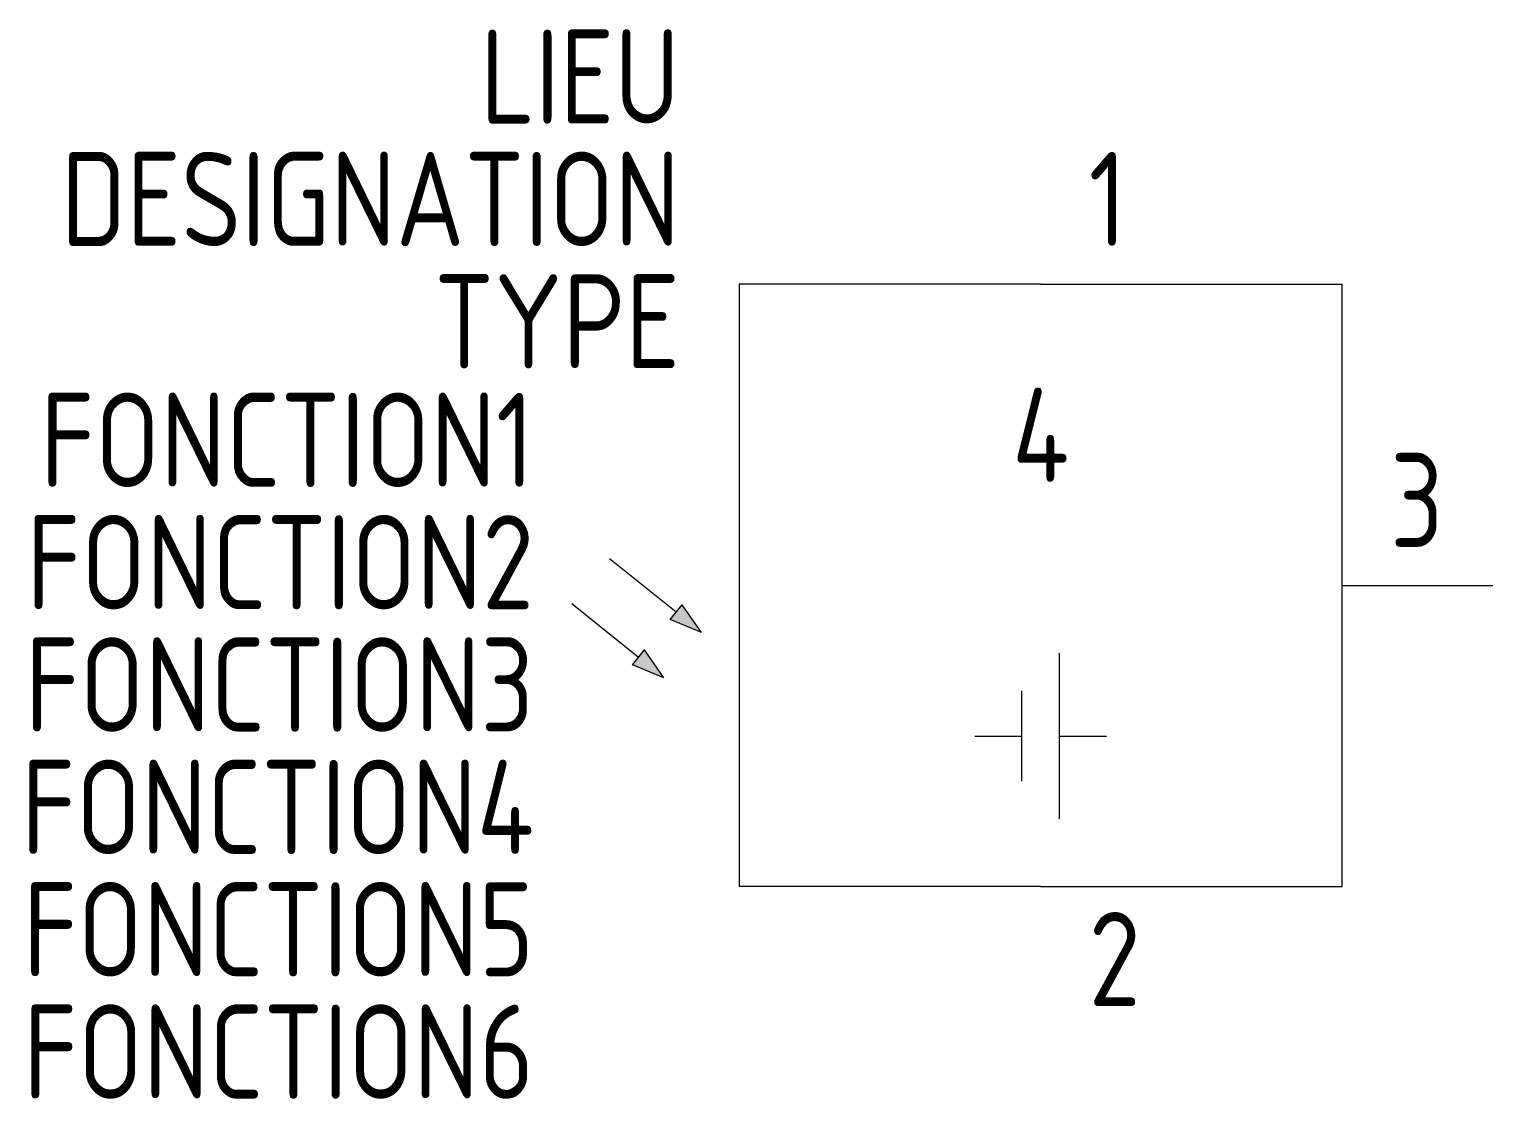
# Model space of a CAD drawing. Extents: x -1611.5 to -1572.6, y -901.2 to -872.8.
import ezdxf
from ezdxf.enums import TextEntityAlignment as Align

# ---------------------------------------------------------------- set-up
doc = ezdxf.new("R2010")
doc.units = 0
doc.header["$LTSCALE"] = 0.3
for name, color, linetype in [('SYMB_FIL', 3, 'CONTINUOUS'), ('SYMB_TXT_CONTACT', 2, 'CONTINUOUS'), ('SYMB_TXT_NOM', 3, 'CONTINUOUS')]:
    doc.layers.add(name, color=color, linetype=linetype)
doc.styles.add('NET2_5', font='isocp.shx', dxfattribs={"width": 0.9, "height": 2.5})

msp = doc.modelspace()

# ---------------------------------------------------------------- hatches: boundary and pattern name
at = {"layer": 'SYMB_FIL'}
for points in [[(-1594.466, -888.497), (-1593.634, -888.843), (-1594.154, -888.106)], [(-1595.466, -889.697), (-1594.634, -890.043), (-1595.154, -889.306)]]:
    msp.add_hatch(color=256, dxfattribs=at).paths.add_polyline_path(points)

# ---------------------------------------------------------------- linework, layer by layer
for p, q in [((-1584.634, -879.593), (-1576.634, -879.593)), ((-1594.31, -888.302), (-1596.081, -886.885)), ((-1576.634, -887.593), (-1572.634, -887.593)), ((-1595.31, -889.502), (-1597.081, -888.085)), ((-1594.466, -888.497), (-1594.154, -888.106)), ((-1593.634, -888.843), (-1594.154, -888.106)), ((-1593.634, -888.843), (-1594.466, -888.497)), ((-1595.466, -889.697), (-1595.154, -889.306)), ((-1594.634, -890.043), (-1595.154, -889.306)), ((-1584.134, -893.793), (-1584.134, -889.393)), ((-1594.634, -890.043), (-1595.466, -889.697)), ((-1585.134, -892.793), (-1585.134, -890.393)), ((-1586.384, -891.593), (-1585.134, -891.593)), ((-1584.134, -891.593), (-1582.884, -891.593)), ((-1584.634, -895.593), (-1592.634, -895.593))]:
    msp.add_line(p, q, dxfattribs=at)
for points in [[(-1584.634, -879.593), (-1592.634, -879.593), (-1592.634, -895.593)], [(-1584.634, -895.593), (-1576.634, -895.593), (-1576.634, -879.593)]]:
    msp.add_lwpolyline(points, dxfattribs=at)

# ---------------------------------------------------------------- texts
at = {"layer": 'SYMB_TXT_CONTACT', "style": 'NET2_5', "width": 0.9, "flags": 8}
for tag, p in [('1', (-1583.359, -878.577)), ('3', (-1575.359, -886.577)), ('2', (-1583.359, -898.767))]:
    msp.add_attdef(tag, p, '', height=2.5, dxfattribs=at)
msp.add_attdef('4', text='G', height=2.5, dxfattribs=at).set_placement((-1584.634, -883.593), align=Align.MIDDLE_CENTER)
at = {"layer": 'SYMB_TXT_NOM', "style": 'NET2_5', "width": 0.9, "flags": 8}
for tag, text, p in [('LIEU', '', (-1594.209, -875.327)), ('DESIGNATION', '?', (-1594.209, -878.577)), ('TYPE', '', (-1594.209, -881.827)), ('FONCTION1', '', (-1598.081, -884.977)), ('FONCTION2', '', (-1598.081, -888.227)), ('FONCTION3', '', (-1598.081, -891.477)), ('FONCTION4', '', (-1598.081, -894.727)), ('FONCTION5', '', (-1598.081, -897.977)), ('FONCTION6', '', (-1598.081, -901.227))]:
    msp.add_attdef(tag, text=text, height=2.5, dxfattribs=at).set_placement(p, align=Align.RIGHT)

doc.saveas('drawing.dxf')
